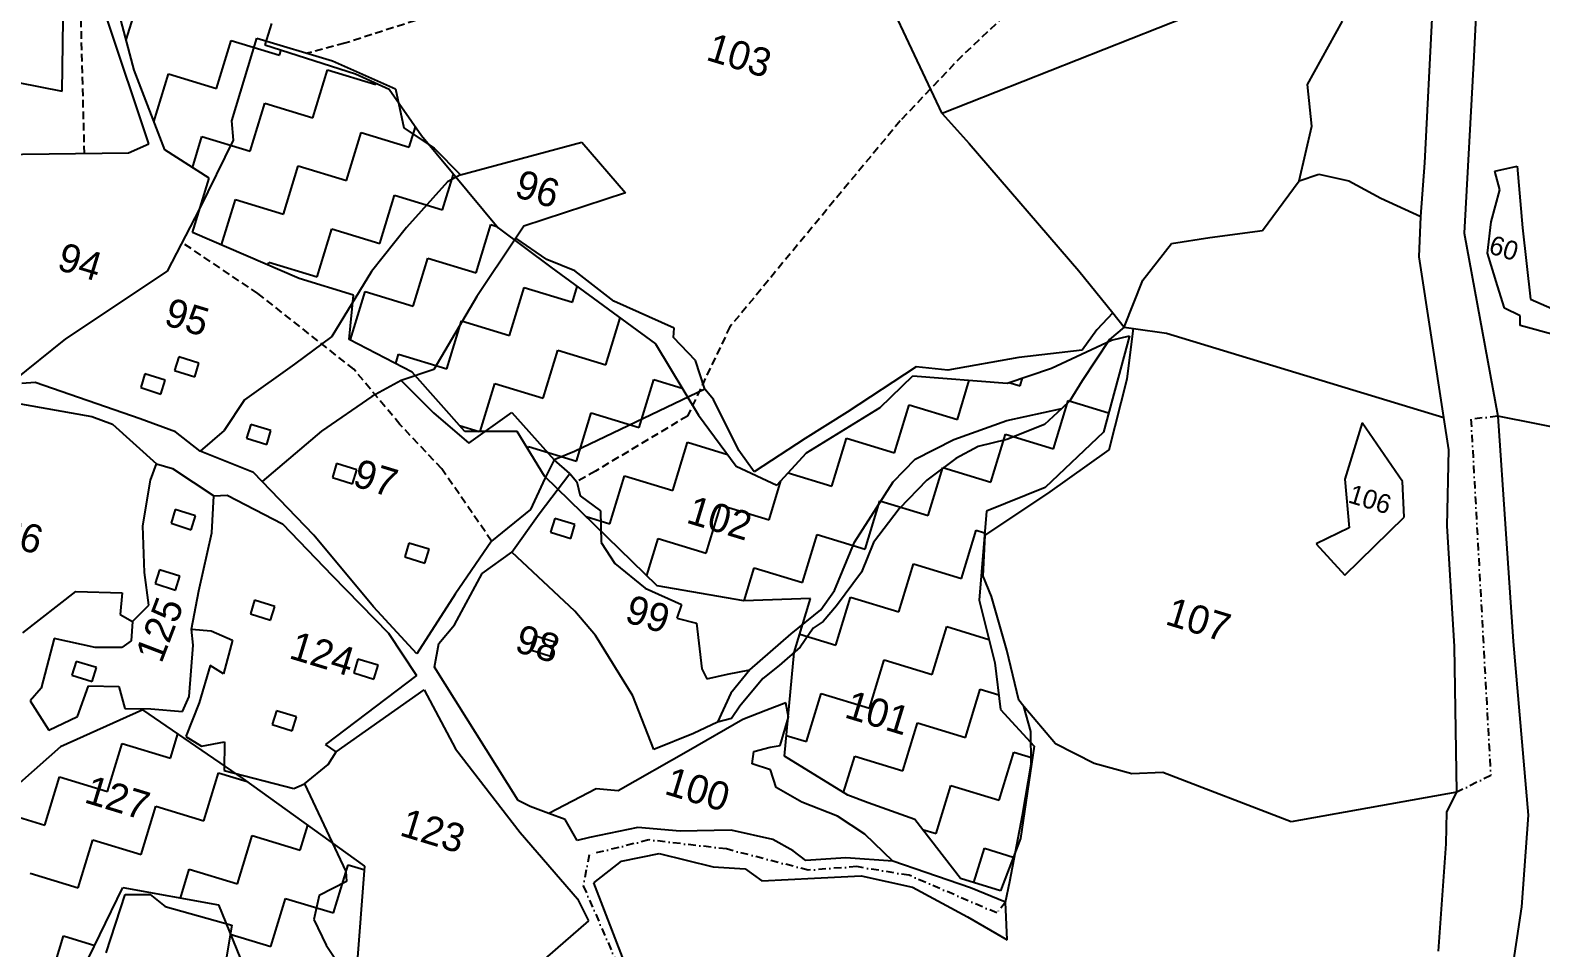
# Model space of a CAD drawing. Header units: feet. Extents: x 317639 to 322582, y 1862034 to 1866031.
# Drawn here: x 320139 to 321126, y 1862901 to 1863501 of the extents above; entities that cross this region are included whole.
import ezdxf

# ---------------------------------------------------------------- set-up
doc = ezdxf.new("R2010")
doc.units = ezdxf.units.FT
doc.header["$MEASUREMENT"] = 0
doc.linetypes.add('DASHDOT', pattern=[1, 0.5, -0.25, 0, -0.25])
doc.linetypes.add('DASHED', pattern=[0.75, 0.5, -0.25])
for name, color, linetype in [('LINE_FOOTPATH', 1, 'DASHED'), ('LINE_WATER', 4, 'Continuous'), ('OFF', 1, 'Continuous'), ('OTHERS', 1, 'Continuous'), ('POLY_HATCH', 12, 'Continuous'), ('POLY_PARCEL', 6, 'Continuous'), ('POLY_WATER', 4, 'Continuous'), ('TEXT_PARCEL', 7, 'Continuous'), ('V_BOUND_LINE', 7, 'Continuous'), ('V_BOUND_STREAM_LINE', 7, 'DASHDOT')]:
    doc.layers.add(name, color=color, linetype=linetype)
doc.styles.add('TEXT_MAP', font='', dxfattribs={"height": 1.8})
doc.styles.get('TEXT_MAP').set_extended_font_data('Kruti Dev 050')

msp = doc.modelspace()

# ---------------------------------------------------------------- linework, layer by layer
at = {"layer": 'LINE_FOOTPATH', "ltscale": 10}
for p, q in [((320889.78, 1863617.71), (320747.76, 1863483.97)), ((320440.7, 1863522.88), (320344.54, 1863492.05)), ((320174.64, 1863420.09), (320172.32, 1863509.59)), ((320344.54, 1863492.05), (320320.01, 1863485.5)), ((320747.76, 1863483.97), (320707.17, 1863441.32)), ((320707.17, 1863441.32), (320596.08, 1863306.96)), ((320287.88, 1863328.6), (320238.45, 1863361.92)), ((320350.58, 1863279.21), (320287.88, 1863328.6)), ((320596.08, 1863306.96), (320568.35, 1863248.64)), ((320380.58, 1863243.14), (320350.58, 1863279.21)), ((320568.35, 1863248.64), (320508.29, 1863212.71)), ((320407.93, 1863214.15), (320380.58, 1863243.14)), ((320440.48, 1863167), (320407.93, 1863214.15)), ((320508.29, 1863212.71), (320496.18, 1863205.76))]:
    msp.add_line(p, q, dxfattribs=at)
at = {"layer": 'LINE_WATER'}
for p, q in [((320973.11, 1863465.25), (320995.94, 1863506.56)), ((320975.92, 1863438.03), (320973.11, 1863465.25)), ((320967.79, 1863402.33), (320975.92, 1863438.03)), ((320967.79, 1863402.33), (320980.59, 1863406.49)), ((320980.59, 1863406.49), (321000.08, 1863402.29)), ((320943.86, 1863369.71), (320967.79, 1863402.33)), ((321000.08, 1863402.29), (321020.97, 1863390.88)), ((321020.97, 1863390.88), (321047.28, 1863378.93)), ((320884.48, 1863361.29), (320909.51, 1863365.34)), ((320909.51, 1863365.34), (320943.86, 1863369.71)), ((320865.65, 1863337.35), (320884.48, 1863361.29)), ((320853.54, 1863306.61), (320865.65, 1863337.35))]:
    msp.add_line(p, q, dxfattribs=at)
at = {"layer": 'OFF'}
msp.add_line((320777.17, 1862906.65), (320776, 1862931.28), dxfattribs=at)
at = {"layer": 'OTHERS'}
for p, q in [((320236.18, 1863287.26), (320233.45, 1863278.31)), ((320249.37, 1863283.24), (320236.18, 1863287.26)), ((320214.05, 1863276.13), (320211.33, 1863267.19)), ((320227.24, 1863272.11), (320214.05, 1863276.13)), ((320233.45, 1863278.31), (320246.59, 1863274.14)), ((320246.59, 1863274.14), (320249.37, 1863283.24)), ((320211.33, 1863267.19), (320224.47, 1863263.01)), ((320224.47, 1863263.01), (320227.24, 1863272.11)), ((320283.2, 1863243.15), (320280.48, 1863234.2)), ((320296.4, 1863239.13), (320283.2, 1863243.15)), ((320293.62, 1863230.03), (320296.4, 1863239.13)), ((320280.48, 1863234.2), (320293.62, 1863230.03)), ((320339.28, 1863217.55), (320336.56, 1863208.61)), ((320352.47, 1863213.53), (320339.28, 1863217.55)), ((320336.56, 1863208.61), (320349.7, 1863204.44)), ((320349.7, 1863204.44), (320352.47, 1863213.53)), ((320233.9, 1863187.55), (320231.18, 1863178.6)), ((320247.09, 1863183.53), (320233.9, 1863187.55)), ((320231.18, 1863178.6), (320244.32, 1863174.43)), ((320244.32, 1863174.43), (320247.09, 1863183.53)), ((320481.69, 1863181.82), (320478.97, 1863172.88)), ((320494.88, 1863177.8), (320481.69, 1863181.82)), ((320492.11, 1863168.7), (320494.88, 1863177.8)), ((320478.97, 1863172.88), (320492.11, 1863168.7)), ((320386.51, 1863165.73), (320383.79, 1863156.78)), ((320399.7, 1863161.71), (320386.51, 1863165.73)), ((320396.93, 1863152.61), (320399.7, 1863161.71)), ((320223.6, 1863148.14), (320220.88, 1863139.2)), ((320236.79, 1863144.12), (320223.6, 1863148.14)), ((320383.79, 1863156.78), (320396.93, 1863152.61)), ((320220.88, 1863139.2), (320234.02, 1863135.03)), ((320234.02, 1863135.03), (320236.79, 1863144.12)), ((320285.71, 1863128.37), (320282.98, 1863119.43)), ((320298.9, 1863124.35), (320285.71, 1863128.37)), ((320282.98, 1863119.43), (320296.13, 1863115.25)), ((320296.13, 1863115.25), (320298.9, 1863124.35)), ((320468.51, 1863105.01), (320465.78, 1863096.07)), ((320481.7, 1863100.99), (320468.51, 1863105.01)), ((320478.93, 1863091.89), (320481.7, 1863100.99)), ((320169.17, 1863088.38), (320166.45, 1863079.44)), ((320182.36, 1863084.36), (320169.17, 1863088.38)), ((320353.2, 1863089.94), (320350.48, 1863081)), ((320366.39, 1863085.92), (320353.2, 1863089.94)), ((320465.78, 1863096.07), (320478.93, 1863091.89)), ((320166.45, 1863079.44), (320179.59, 1863075.26)), ((320179.59, 1863075.26), (320182.36, 1863084.36)), ((320350.48, 1863081), (320363.62, 1863076.82)), ((320363.62, 1863076.82), (320366.39, 1863085.92)), ((320299.89, 1863056.21), (320297.17, 1863047.27)), ((320313.08, 1863052.19), (320299.89, 1863056.21)), ((320310.31, 1863043.09), (320313.08, 1863052.19)), ((320297.17, 1863047.27), (320310.31, 1863043.09))]:
    msp.add_line(p, q, dxfattribs=at)
at = {"layer": 'POLY_HATCH'}
for p, q in [((320207.16, 1863474.55), (320194.67, 1863521.48)), ((320296.64, 1863505.02), (320292.41, 1863491.15)), ((320292.41, 1863491.15), (320351.62, 1863472.02)), ((320227, 1863422.4), (320207.16, 1863474.55)), ((320351.62, 1863472.02), (320373.53, 1863462.1)), ((320373.53, 1863462.1), (320394.66, 1863431.84)), ((320394.66, 1863431.84), (320444.75, 1863371.46)), ((320255.98, 1863403.94), (320227, 1863422.4)), ((320245.2, 1863368.56), (320255.98, 1863403.94)), ((320314.9, 1863338.4), (320245.2, 1863368.56)), ((320444.75, 1863371.46), (320479.2, 1863345.79)), ((320479.2, 1863345.79), (320547.43, 1863295.77)), ((320350.32, 1863327.61), (320314.9, 1863338.4)), ((320347.48, 1863298.73), (320350.32, 1863327.61)), ((320388.58, 1863277.28), (320347.48, 1863298.73)), ((320547.43, 1863295.77), (320575.55, 1863249.29)), ((320805.99, 1863279.81), (320845.2, 1863298.19)), ((320856.93, 1863301.11), (320839.89, 1863238.07)), ((320845.2, 1863298.19), (320856.93, 1863301.11)), ((320422.93, 1863238.56), (320388.58, 1863277.28)), ((320777.05, 1863270.21), (320805.99, 1863279.81)), ((320694.16, 1863254.31), (320715.59, 1863274.86)), ((320715.59, 1863274.86), (320777.05, 1863270.21)), ((320575.55, 1863249.29), (320600.05, 1863215.84)), ((320646.07, 1863224.56), (320694.16, 1863254.31)), ((320457.17, 1863238.54), (320422.93, 1863238.56)), ((320475.05, 1863209.29), (320457.17, 1863238.54)), ((320839.89, 1863238.07), (320801.8, 1863202.02)), ((320626.61, 1863203.41), (320646.07, 1863224.56)), ((320548.55, 1863137.82), (320475.05, 1863209.29)), ((320600.05, 1863215.84), (320626.61, 1863203.41)), ((320801.8, 1863202.02), (320763.51, 1863186.61)), ((320763.51, 1863186.61), (320758.8, 1863128.48)), ((320605.11, 1863128.02), (320548.55, 1863137.82)), ((320648.76, 1863129.6), (320605.11, 1863128.02)), ((320637.98, 1863094.21), (320648.76, 1863129.6)), ((320758.8, 1863128.48), (320769.07, 1863087.45)), ((320631.62, 1863026.63), (320637.98, 1863094.21)), ((320769.07, 1863087.45), (320772.82, 1863057.06)), ((320212.77, 1863056.86), (320158.95, 1863032.65)), ((320278.37, 1863011.74), (320212.77, 1863056.86)), ((320772.82, 1863057.06), (320794.77, 1863033.05)), ((320158.95, 1863032.65), (320108.6, 1862988.06)), ((320794.77, 1863033.05), (320785.71, 1862972.77)), ((320673.15, 1863001.01), (320631.62, 1863026.63)), ((320357.75, 1862954.68), (320278.37, 1863011.74)), ((320686.37, 1862996.11), (320673.15, 1863001.01)), ((320716.77, 1862985.12), (320686.37, 1862996.11)), ((320746.59, 1862946.64), (320716.77, 1862985.12)), ((320785.71, 1862972.77), (320772.73, 1862938.67)), ((320352.52, 1862886.67), (320357.75, 1862954.68)), ((320153, 1862844.7), (320199.66, 1862940.69)), ((320199.66, 1862940.69), (320262.03, 1862929.42)), ((320772.73, 1862938.67), (320746.59, 1862946.64)), ((320262.03, 1862929.42), (320276.42, 1862894.1))]:
    msp.add_line(p, q, dxfattribs=at)
at = {"layer": 'POLY_HATCH', "linetype": 'Continuous'}
for p, q in [((320201.91, 1863494.27), (320207.65, 1863513.09)), ((320260.92, 1863462.52), (320270.5, 1863493.94)), ((320270.5, 1863493.94), (320301.92, 1863484.37)), ((320301.92, 1863484.37), (320302.95, 1863487.74)), ((320323.77, 1863443.37), (320333.35, 1863474.79)), ((320333.35, 1863474.79), (320364.77, 1863465.22)), ((320219.98, 1863440.86), (320229.5, 1863472.09)), ((320229.5, 1863472.09), (320260.92, 1863462.52)), ((320364.77, 1863465.22), (320365, 1863465.97)), ((320282.77, 1863421.52), (320292.35, 1863452.94)), ((320292.35, 1863452.94), (320323.77, 1863443.37)), ((320345.62, 1863402.37), (320355.2, 1863433.79)), ((320355.2, 1863433.79), (320386.62, 1863424.22)), ((320386.62, 1863424.22), (320390.68, 1863437.54)), ((320245.17, 1863410.82), (320251.35, 1863431.09)), ((320251.35, 1863431.09), (320282.77, 1863421.52)), ((320304.62, 1863380.52), (320314.2, 1863411.94)), ((320314.2, 1863411.94), (320345.62, 1863402.37)), ((320408.47, 1863383.22), (320415.6, 1863406.6)), ((320264.14, 1863360.36), (320273.2, 1863390.09)), ((320273.2, 1863390.09), (320304.62, 1863380.52)), ((320367.47, 1863361.37), (320377.05, 1863392.79)), ((320377.05, 1863392.79), (320408.47, 1863383.22)), ((320326.47, 1863339.52), (320336.05, 1863370.94)), ((320336.05, 1863370.94), (320367.47, 1863361.37)), ((320430.32, 1863342.22), (320439.9, 1863373.65)), ((320439.9, 1863373.65), (320443.95, 1863372.41)), ((320294.48, 1863347.23), (320295.05, 1863349.09)), ((320295.05, 1863349.09), (320326.47, 1863339.52)), ((320389.32, 1863320.37), (320398.9, 1863351.79)), ((320398.9, 1863351.79), (320430.32, 1863342.22)), ((320348.33, 1863298.52), (320357.9, 1863329.94)), ((320357.9, 1863329.94), (320389.32, 1863320.37)), ((320452.18, 1863301.22), (320461.75, 1863332.65)), ((320461.75, 1863332.65), (320493.17, 1863323.07)), ((320493.17, 1863323.07), (320496.28, 1863333.27)), ((320411.18, 1863279.37), (320420.75, 1863310.8)), ((320420.75, 1863310.8), (320452.18, 1863301.22)), ((320515.03, 1863282.07), (320524.35, 1863312.69)), ((320347.48, 1863298.78), (320348.33, 1863298.52)), ((320377.9, 1863282.86), (320379.75, 1863288.94)), ((320379.75, 1863288.94), (320411.18, 1863279.37)), ((320474.03, 1863260.22), (320483.6, 1863291.65)), ((320483.6, 1863291.65), (320515.03, 1863282.07)), ((320433.08, 1863238.55), (320442.6, 1863269.8)), ((320442.6, 1863269.8), (320474.03, 1863260.22)), ((320536.88, 1863241.07), (320546.45, 1863272.5)), ((320546.45, 1863272.5), (320564.92, 1863266.87)), ((320744.58, 1863246.48), (320752.37, 1863272.08)), ((320778.17, 1863270.58), (320785.57, 1863268.33)), ((320785.57, 1863268.33), (320787.17, 1863273.57)), ((320703.58, 1863224.63), (320713.15, 1863256.05)), ((320713.15, 1863256.05), (320744.58, 1863246.48)), ((320807.43, 1863227.33), (320817, 1863258.75)), ((320817, 1863258.75), (320843.31, 1863250.74)), ((320495.88, 1863219.22), (320505.45, 1863250.65)), ((320505.45, 1863250.65), (320536.88, 1863241.07)), ((320419.42, 1863242.52), (320432.43, 1863238.55)), ((320766.43, 1863205.48), (320776, 1863236.9)), ((320776, 1863236.9), (320807.43, 1863227.33)), ((320464.01, 1863227.35), (320464.45, 1863228.8)), ((320464.45, 1863228.8), (320495.88, 1863219.22)), ((320558.73, 1863200.07), (320568.3, 1863231.5)), ((320568.3, 1863231.5), (320594.4, 1863223.55)), ((320662.58, 1863202.78), (320672.15, 1863234.2)), ((320672.15, 1863234.2), (320703.58, 1863224.63)), ((320517.73, 1863178.22), (320527.3, 1863209.65)), ((320527.3, 1863209.65), (320558.73, 1863200.07)), ((320634.03, 1863211.47), (320662.58, 1863202.78)), ((320725.43, 1863183.63), (320735, 1863215.05)), ((320735, 1863215.05), (320766.43, 1863205.48)), ((320621.58, 1863180.92), (320629.33, 1863206.36)), ((320580.58, 1863159.07), (320590.15, 1863190.5)), ((320590.15, 1863190.5), (320621.58, 1863180.92)), ((320684.43, 1863161.78), (320694, 1863193.2)), ((320694, 1863193.2), (320725.43, 1863183.63)), ((320502.11, 1863182.98), (320517.73, 1863178.22)), ((320541.77, 1863144.41), (320549.15, 1863168.65)), ((320549.15, 1863168.65), (320580.58, 1863159.07)), ((320643.43, 1863139.93), (320653, 1863171.35)), ((320653, 1863171.35), (320684.43, 1863161.78)), ((320747.28, 1863142.63), (320756.85, 1863174.05)), ((320756.85, 1863174.05), (320762.35, 1863172.38)), ((320605.46, 1863128.04), (320612, 1863149.5)), ((320612, 1863149.5), (320643.43, 1863139.93)), ((320706.28, 1863120.78), (320715.85, 1863152.2)), ((320715.85, 1863152.2), (320747.28, 1863142.63)), ((320665.28, 1863098.93), (320674.85, 1863130.35)), ((320674.85, 1863130.35), (320706.28, 1863120.78)), ((320728.13, 1863079.78), (320737.7, 1863111.2)), ((320737.7, 1863111.2), (320765.22, 1863102.82)), ((320641.61, 1863106.14), (320665.28, 1863098.93)), ((320687.13, 1863057.93), (320696.7, 1863089.35)), ((320696.7, 1863089.35), (320728.13, 1863079.78)), ((320749.98, 1863038.78), (320759.55, 1863070.2)), ((320759.55, 1863070.2), (320771.65, 1863066.52)), ((320646.13, 1863036.08), (320655.7, 1863067.5)), ((320655.7, 1863067.5), (320687.13, 1863057.93)), ((320230.73, 1863025.27), (320235.58, 1863041.17)), ((320632.89, 1863040.11), (320646.13, 1863036.08)), ((320708.98, 1863016.93), (320718.55, 1863048.35)), ((320718.55, 1863048.35), (320749.98, 1863038.78)), ((320189.73, 1863003.42), (320199.31, 1863034.84)), ((320199.31, 1863034.84), (320230.73, 1863025.27)), ((320771.83, 1862997.78), (320781.4, 1863029.2)), ((320781.4, 1863029.2), (320793.63, 1863025.48)), ((320670.32, 1863002.75), (320677.55, 1863026.5)), ((320677.55, 1863026.5), (320708.98, 1863016.93)), ((320148.73, 1862981.57), (320158.31, 1863012.99)), ((320158.31, 1863012.99), (320189.73, 1863003.42)), ((320252.58, 1862984.27), (320262.16, 1863015.69)), ((320262.16, 1863015.69), (320280.75, 1863010.03)), ((320730.83, 1862975.93), (320740.41, 1863007.35)), ((320740.41, 1863007.35), (320771.83, 1862997.78)), ((320117.31, 1862991.14), (320148.73, 1862981.57)), ((320211.58, 1862962.42), (320221.16, 1862993.84)), ((320221.16, 1862993.84), (320252.58, 1862984.27)), ((320315.43, 1862965.12), (320320.43, 1862981.51)), ((320170.58, 1862940.57), (320180.16, 1862971.99)), ((320180.16, 1862971.99), (320211.58, 1862962.42)), ((320274.43, 1862943.27), (320284.01, 1862974.69)), ((320284.01, 1862974.69), (320315.43, 1862965.12)), ((320721.76, 1862978.69), (320730.83, 1862975.93)), ((320755.43, 1862943.95), (320762.26, 1862966.35)), ((320762.26, 1862966.35), (320781.09, 1862960.62)), ((320139.16, 1862950.14), (320170.58, 1862940.57)), ((320237.24, 1862933.9), (320243.01, 1862952.84)), ((320243.01, 1862952.84), (320274.43, 1862943.27)), ((320337.28, 1862924.12), (320346.86, 1862955.54)), ((320346.86, 1862955.54), (320357.57, 1862952.28)), ((320296.28, 1862902.27), (320305.86, 1862933.69)), ((320305.86, 1862933.69), (320337.28, 1862924.12)), ((320151.43, 1862877.72), (320161.01, 1862909.14)), ((320161.01, 1862909.14), (320181.32, 1862902.95)), ((320269.81, 1862910.34), (320296.28, 1862902.27))]:
    msp.add_line(p, q, dxfattribs=at)
at = {"layer": 'POLY_PARCEL'}
for p, q in [((320734.59, 1863446.29), (320672.35, 1863578.83)), ((320160.14, 1863460.7), (320161.42, 1863560.24)), ((320941.96, 1863528.19), (320734.59, 1863446.29)), ((320216.62, 1863426.34), (320189.14, 1863508.44)), ((320270.87, 1863441.34), (320287.09, 1863495.37)), ((320287.09, 1863495.37), (320336.65, 1863480.52)), ((320078.83, 1863476.85), (320160.14, 1863460.7)), ((320336.65, 1863480.52), (320377.78, 1863462.31)), ((320377.78, 1863462.31), (320383.09, 1863436.76)), ((320734.59, 1863446.29), (320752.33, 1863426.69)), ((320272.02, 1863428.88), (320270.87, 1863441.34)), ((320383.09, 1863436.76), (320403.01, 1863423.53)), ((320203.45, 1863420.46), (320216.62, 1863426.34)), ((320249.83, 1863384.05), (320272.02, 1863428.88)), ((320420.21, 1863406.2), (320499.31, 1863427.5)), ((320499.31, 1863427.5), (320527.98, 1863394.34)), ((320752.33, 1863426.69), (320823.95, 1863343.43)), ((320097.68, 1863419.12), (320203.45, 1863420.46)), ((320403.01, 1863423.53), (320420.21, 1863406.2)), ((320420.21, 1863406.2), (320411.66, 1863401.65)), ((321095.47, 1863408.63), (321110.11, 1863411.73)), ((321098.88, 1863396.36), (321095.47, 1863408.63)), ((321110.11, 1863411.73), (321113.64, 1863371.64)), ((320411.66, 1863401.65), (320384.79, 1863371.84)), ((320527.98, 1863394.34), (320461.59, 1863372.62)), ((321093.12, 1863375.44), (321098.88, 1863396.36)), ((320228.89, 1863343.32), (320249.83, 1863384.05)), ((321090.81, 1863355.11), (321093.12, 1863375.44)), ((320384.79, 1863371.84), (320361.94, 1863343.03)), ((320456.2, 1863364.87), (320430.84, 1863326.66)), ((320461.59, 1863372.62), (320456.2, 1863364.87)), ((320476.41, 1863350.92), (320456.2, 1863364.87)), ((321113.64, 1863371.64), (321118.82, 1863324.92)), ((321097.19, 1863333.76), (321090.81, 1863355.11)), ((320494.83, 1863343.43), (320476.41, 1863350.92)), ((320162.39, 1863298.98), (320228.89, 1863343.32)), ((320361.94, 1863343.03), (320336.15, 1863300.55)), ((320520.25, 1863323.6), (320494.83, 1863343.43)), ((320823.95, 1863343.43), (320846.01, 1863315.98)), ((320430.84, 1863326.66), (320402.65, 1863279.11)), ((321101.91, 1863319.05), (321097.19, 1863333.76)), ((321118.82, 1863324.92), (321132.72, 1863318.85)), ((320559.76, 1863305.92), (320520.25, 1863323.6)), ((320846.01, 1863315.98), (320835.58, 1863304.88)), ((320846.01, 1863315.98), (320853.54, 1863306.61)), ((321112.06, 1863314.11), (321101.91, 1863319.05)), ((320559.27, 1863299.89), (320559.76, 1863305.92)), ((320853.54, 1863306.61), (320843.86, 1863298.72)), ((320853.54, 1863306.61), (320859.48, 1863305.77)), ((320855.47, 1863273.03), (320859.48, 1863305.77)), ((320859.48, 1863305.77), (320881.05, 1863302.7)), ((321111.97, 1863307.81), (321112.06, 1863314.11)), ((321135.16, 1863301.36), (321111.97, 1863307.81)), ((320127.88, 1863271.25), (320162.39, 1863298.98)), ((320336.15, 1863300.55), (320311.67, 1863282.59)), ((320573.5, 1863284.81), (320559.27, 1863299.89)), ((320843.86, 1863298.72), (320826.03, 1863271.61)), ((320835.58, 1863304.88), (320826.16, 1863291.64)), ((320881.05, 1863302.7), (321062.13, 1863247.79)), ((320784.64, 1863286.83), (320738.32, 1863278.65)), ((320826.16, 1863291.64), (320784.64, 1863286.83)), ((320311.67, 1863282.59), (320279.1, 1863259.2)), ((320402.65, 1863279.11), (320381.36, 1863271.9)), ((320579.68, 1863266.27), (320573.5, 1863284.81)), ((320717.76, 1863280.88), (320672.66, 1863251.1)), ((320738.32, 1863278.65), (320717.76, 1863280.88)), ((320381.36, 1863271.9), (320362.27, 1863261.33)), ((320381.36, 1863271.9), (320402.58, 1863250.66)), ((320579.68, 1863266.27), (320494.68, 1863225.55)), ((320585.39, 1863259.43), (320579.68, 1863266.27)), ((320826.03, 1863271.61), (320817.92, 1863258.49)), ((320843.77, 1863226.56), (320855.47, 1863273.03)), ((320279.1, 1863259.2), (320265.87, 1863239.3)), ((320362.27, 1863261.33), (320329.35, 1863238.86)), ((320601.89, 1863226.2), (320585.39, 1863259.43)), ((320817.92, 1863258.49), (320812.75, 1863253.64)), ((320402.58, 1863250.66), (320425.68, 1863230.98)), ((320425.68, 1863230.98), (320453.71, 1863250.9)), ((320453.71, 1863250.9), (320481.26, 1863219.99)), ((320672.66, 1863251.1), (320645.12, 1863233.98)), ((320265.87, 1863239.3), (320250.18, 1863225.71)), ((320329.35, 1863238.86), (320290.57, 1863205.96)), ((321008.89, 1863244.18), (320997.67, 1863207.35)), ((321035.17, 1863205.99), (321008.89, 1863244.18)), ((320645.12, 1863233.98), (320611.86, 1863212.15)), ((320803.61, 1863198.05), (320843.77, 1863226.56)), ((320217.77, 1863206.81), (320221.67, 1863217.36)), ((320494.68, 1863225.55), (320481.26, 1863219.99)), ((320611.86, 1863212.15), (320601.89, 1863226.2)), ((320212.76, 1863177.03), (320217.77, 1863206.81)), ((320491.46, 1863211.2), (320496.18, 1863205.76)), ((320997.67, 1863207.35), (321000.47, 1863175.72)), ((320496.18, 1863205.76), (320498.21, 1863196.54)), ((320762.75, 1863170.85), (320803.61, 1863198.05)), ((321036.33, 1863182.55), (321035.17, 1863205.99)), ((320257.75, 1863172.41), (320259.18, 1863196.51)), ((320498.21, 1863196.54), (320511.65, 1863186.81)), ((320213.71, 1863146.4), (320212.76, 1863177.03)), ((320511.65, 1863186.81), (320512.03, 1863166.01)), ((320997.53, 1863144.65), (321036.33, 1863182.55)), ((320249.34, 1863134.59), (320257.75, 1863172.41)), ((320761.47, 1863144.17), (320762.75, 1863170.85)), ((321000.47, 1863175.72), (320978.88, 1863165.13)), ((320494.73, 1863121.25), (320453.64, 1863159.74)), ((320512.03, 1863166.01), (320521.01, 1863152.26)), ((320978.88, 1863165.13), (320997.53, 1863144.65)), ((320521.01, 1863152.26), (320540.63, 1863136.34)), ((320216.59, 1863125.21), (320213.71, 1863146.4)), ((320766.96, 1863130.73), (320761.47, 1863144.17)), ((320134.28, 1863107.04), (320169.03, 1863133.97)), ((320169.03, 1863133.97), (320199.16, 1863133.15)), ((320199.16, 1863133.15), (320197.94, 1863118.95)), ((320244.47, 1863109.56), (320249.34, 1863134.59)), ((320540.63, 1863136.34), (320564.51, 1863125.57)), ((320776.82, 1863095.74), (320766.96, 1863130.73)), ((320197.94, 1863118.95), (320205.87, 1863114.38)), ((320205.87, 1863114.38), (320216.59, 1863125.21)), ((320508.24, 1863105.37), (320494.73, 1863121.25)), ((320564.51, 1863125.57), (320561.49, 1863116.55)), ((320205.87, 1863114.38), (320205.19, 1863101.93)), ((320244.47, 1863109.56), (320257.41, 1863108.37)), ((320245.64, 1863098.92), (320244.47, 1863109.56)), ((320257.41, 1863108.37), (320271.32, 1863102.22)), ((320561.49, 1863116.55), (320574.26, 1863113.47)), ((320574.26, 1863113.47), (320577.81, 1863083.64)), ((320154.93, 1863103.38), (320146.23, 1863070.91)), ((320181.57, 1863097.42), (320154.93, 1863103.38)), ((320205.19, 1863101.93), (320199.08, 1863097.58)), ((320242.9, 1863065.59), (320245.64, 1863098.92)), ((320271.32, 1863102.22), (320265.38, 1863080.38)), ((320532.63, 1863065.95), (320508.24, 1863105.37)), ((320199.08, 1863097.58), (320181.57, 1863097.42)), ((320784.64, 1863063), (320776.82, 1863095.74)), ((320256.71, 1863085.65), (320249.53, 1863061.32)), ((320265.38, 1863080.38), (320256.71, 1863085.65)), ((320577.81, 1863083.64), (320580.92, 1863077.06)), ((320580.92, 1863077.06), (320594.5, 1863080.17)), ((320594.5, 1863080.17), (320609.07, 1863082.99)), ((320146.23, 1863070.91), (320139.21, 1863062.77)), ((320170.02, 1863052.43), (320177.31, 1863072.43)), ((320177.31, 1863072.43), (320197, 1863071.93)), ((320197, 1863071.93), (320201, 1863057.57)), ((320139.21, 1863062.77), (320151.29, 1863043.56)), ((320238.68, 1863055.65), (320242.9, 1863065.59)), ((320249.53, 1863061.32), (320240.7, 1863039.4)), ((320546.3, 1863030.88), (320532.63, 1863065.95)), ((320632.58, 1863061.32), (320619.53, 1863056.43)), ((320634.29, 1863051.93), (320632.58, 1863061.32)), ((320788.01, 1863059), (320784.64, 1863063)), ((320151.29, 1863043.56), (320170.02, 1863052.43)), ((320201, 1863057.57), (320217.94, 1863057.43)), ((320217.94, 1863057.43), (320238.68, 1863055.65)), ((320604.56, 1863050.52), (320568.98, 1863029.93)), ((320587.9, 1863048.83), (320572.2, 1863041.31)), ((320619.53, 1863056.43), (320604.56, 1863050.52)), ((320628.92, 1863033.42), (320634.29, 1863051.93)), ((320240.7, 1863039.4), (320251, 1863033.15)), ((320572.2, 1863041.31), (320546.3, 1863030.88)), ((320251, 1863033.15), (320265.97, 1863036)), ((320265.97, 1863036), (320265.74, 1863017.19)), ((320333.66, 1863021.11), (320338.94, 1863029.33)), ((320568.98, 1863029.93), (320523.13, 1863003.87)), ((320610.52, 1863021.57), (320611.61, 1863029.56)), ((320611.61, 1863029.56), (320622.44, 1863032.44)), ((320622.44, 1863032.44), (320628.92, 1863033.42)), ((320318.22, 1863008.54), (320333.66, 1863021.11)), ((320622.5, 1863017.65), (320610.52, 1863021.57)), ((320265.74, 1863017.19), (320311.21, 1863005.49)), ((320626.23, 1863006.04), (320622.5, 1863017.65)), ((320311.21, 1863005.49), (320318.22, 1863008.54)), ((320318.22, 1863008.54), (320345.34, 1862951.13)), ((320508.77, 1863005.29), (320477.77, 1862989.16)), ((320523.13, 1863003.87), (320508.77, 1863005.29)), ((320642.91, 1862996.39), (320626.23, 1863006.04)), ((320666.25, 1862987.4), (320642.91, 1862996.39)), ((320684.14, 1862975.5), (320666.25, 1862987.4)), ((320702.47, 1862957.96), (320684.14, 1862975.5)), ((320345.34, 1862951.13), (320345.8, 1862944.78)), ((320345.8, 1862944.78), (320327.95, 1862935.64)), ((320327.95, 1862935.64), (320324.31, 1862919.78)), ((320324.31, 1862919.78), (320332.42, 1862903.22)), ((320332.42, 1862903.22), (320339.5, 1862892.7))]:
    msp.add_line(p, q, dxfattribs=at)
at = {"layer": 'POLY_WATER'}
for p, q in [((321089.24, 1863640.17), (321081.77, 1863483.46)), ((321049.76, 1863414), (321054.74, 1863512.43)), ((321081.77, 1863483.46), (321075.41, 1863368.04)), ((321047.28, 1863378.93), (321049.76, 1863414)), ((321046.02, 1863352.68), (321047.28, 1863378.93)), ((321075.41, 1863368.04), (321097.38, 1863248.5)), ((321062.13, 1863247.79), (321046.02, 1863352.68)), ((320142.32, 1863270.44), (320133.64, 1863269.86)), ((320211.04, 1863246.86), (320142.32, 1863270.44)), ((320081.26, 1863265.64), (320179.43, 1863248.32)), ((320179.43, 1863248.32), (320192.86, 1863243.35)), ((320233.96, 1863238.42), (320211.04, 1863246.86)), ((320776.93, 1863245.66), (320812.75, 1863253.64)), ((320812.75, 1863253.64), (320801.44, 1863243.01)), ((321065.41, 1863226.53), (321062.13, 1863247.79)), ((321097.38, 1863248.5), (321107.47, 1863101.49)), ((320192.86, 1863243.35), (320221.67, 1863217.36)), ((320250.18, 1863225.71), (320233.96, 1863238.42)), ((320742.28, 1863233.39), (320776.93, 1863245.66)), ((320801.44, 1863243.01), (320776.85, 1863233.27)), ((320717.07, 1863220.38), (320742.28, 1863233.39)), ((320758.25, 1863228.82), (320743.55, 1863221)), ((320776.85, 1863233.27), (320758.25, 1863228.82)), ((321064.4, 1863177.04), (321065.41, 1863226.53)), ((320221.67, 1863217.36), (320232.1, 1863214.42)), ((320285.02, 1863211.73), (320250.18, 1863225.71)), ((320481.26, 1863219.99), (320475.23, 1863207.95)), ((320491.46, 1863211.2), (320481.26, 1863219.99)), ((320702.65, 1863205.7), (320717.07, 1863220.38)), ((320743.55, 1863221), (320724.71, 1863206.77)), ((320232.1, 1863214.42), (320259.18, 1863196.51)), ((320290.57, 1863205.96), (320285.02, 1863211.73)), ((320475.23, 1863207.95), (320465.83, 1863187.68)), ((320471.4, 1863184.81), (320491.46, 1863211.2)), ((320724.71, 1863206.77), (320706.65, 1863187.94)), ((320259.18, 1863196.51), (320267.85, 1863197.08)), ((320267.85, 1863197.08), (320303.99, 1863178.17)), ((320324.4, 1863170.75), (320290.57, 1863205.96)), ((320677.49, 1863166.36), (320702.65, 1863205.7)), ((320465.83, 1863187.68), (320440.48, 1863167)), ((320706.65, 1863187.94), (320689.84, 1863165.99)), ((320303.99, 1863178.17), (320336.26, 1863144.62)), ((320453.64, 1863159.74), (320471.4, 1863184.81)), ((321069.21, 1863098.19), (321064.4, 1863177.04)), ((320363.23, 1863124.08), (320324.4, 1863170.75)), ((320440.48, 1863167), (320416.74, 1863132.37)), ((320434.3, 1863145.76), (320453.64, 1863159.74)), ((320664.33, 1863134.65), (320677.49, 1863166.36)), ((320689.84, 1863165.99), (320682.06, 1863146.76)), ((320336.26, 1863144.62), (320373.08, 1863106.76)), ((320416.21, 1863112.33), (320434.3, 1863145.76)), ((320682.06, 1863146.76), (320665.75, 1863124.65)), ((320416.74, 1863132.37), (320391.7, 1863093.45)), ((320655.39, 1863122.06), (320664.33, 1863134.65)), ((320391.7, 1863093.45), (320363.23, 1863124.08)), ((320636.11, 1863106.44), (320655.39, 1863122.06)), ((320665.75, 1863124.65), (320656.9, 1863114.5)), ((320406.06, 1863100.2), (320416.21, 1863112.33)), ((320650.39, 1863110.19), (320641.94, 1863097.73)), ((320656.9, 1863114.5), (320650.39, 1863110.19)), ((320373.08, 1863106.76), (320391.36, 1863079.24)), ((320403.1, 1863084.71), (320406.06, 1863100.2)), ((320609.07, 1863082.99), (320636.11, 1863106.44)), ((321070.72, 1863002.99), (321069.21, 1863098.19)), ((321107.47, 1863101.49), (321117.23, 1862988.01)), ((320641.94, 1863097.73), (320628.18, 1863085.79)), ((320391.36, 1863079.24), (320331.9, 1863034.11)), ((320457.71, 1862997.51), (320403.1, 1863084.71)), ((320609.07, 1863082.99), (320596.62, 1863067.71)), ((320628.18, 1863085.79), (320617.63, 1863077.24)), ((320338.94, 1863029.33), (320396.4, 1863069.8)), ((320396.4, 1863069.8), (320416.92, 1863031.34)), ((320617.63, 1863077.24), (320602.54, 1863059.14)), ((320596.62, 1863067.71), (320587.9, 1863048.83)), ((320602.54, 1863059.14), (320597.12, 1863051.22)), ((320597.12, 1863051.22), (320587.9, 1863048.83)), ((320338.94, 1863029.33), (320331.9, 1863034.11)), ((320416.92, 1863031.34), (320459.14, 1862976.61)), ((321064.07, 1862990.1), (321070.72, 1863002.99)), ((320465.61, 1862993.64), (320457.71, 1862997.51)), ((320477.77, 1862989.16), (320465.61, 1862993.64)), ((321063.77, 1862969.2), (321064.07, 1862990.1)), ((320488.53, 1862985.19), (320477.77, 1862989.16)), ((320496.34, 1862971.4), (320488.53, 1862985.19)), ((320535.85, 1862979.85), (320504.27, 1862973.37)), ((320563.57, 1862977.56), (320535.85, 1862979.85)), ((321117.23, 1862988.01), (321112.96, 1862928.11)), ((320459.14, 1862976.61), (320496.64, 1862933.27)), ((320504.27, 1862973.37), (320496.34, 1862971.4)), ((320596.89, 1862978.24), (320563.57, 1862977.56)), ((320624.01, 1862972.02), (320596.89, 1862978.24)), ((320637.32, 1862964.75), (320624.01, 1862972.02)), ((320525.25, 1862957.93), (320549.94, 1862963)), ((320549.94, 1862963), (320585.11, 1862954.33)), ((320645.65, 1862958.4), (320637.32, 1862964.75)), ((320671.67, 1862960.14), (320645.65, 1862958.4)), ((320702.47, 1862957.96), (320671.67, 1862960.14)), ((321058.73, 1862899.29), (321063.77, 1862969.2)), ((320507.18, 1862943.82), (320525.25, 1862957.93)), ((320585.11, 1862954.33), (320606.07, 1862952.92)), ((320606.07, 1862952.92), (320616.91, 1862945.23)), ((320723.88, 1862950.67), (320702.47, 1862957.96)), ((320753.05, 1862940.61), (320723.88, 1862950.67)), ((320526.97, 1862892.41), (320507.18, 1862943.82)), ((320616.91, 1862945.23), (320651.35, 1862946.76)), ((320651.35, 1862946.76), (320681.73, 1862948.32)), ((320681.73, 1862948.32), (320715.27, 1862941.04)), ((320715.27, 1862941.04), (320751.24, 1862921.57)), ((320776, 1862931.28), (320753.05, 1862940.61)), ((320496.64, 1862933.27), (320503.75, 1862919.1)), ((320751.24, 1862921.57), (320777.17, 1862906.65)), ((321112.96, 1862928.11), (321104.82, 1862874.29)), ((320503.75, 1862919.1), (320460.24, 1862881.13))]:
    msp.add_line(p, q, dxfattribs=at)
at = {"layer": 'V_BOUND_LINE'}
for p, q in [((321324.21, 1863204.13), (321097.38, 1863248.5)), ((320792.52, 1863042.67), (320788.01, 1863059)), ((320808.57, 1863034.65), (320788.01, 1863059)), ((320792.76, 1863021.38), (320792.52, 1863042.67)), ((320833.92, 1863021.73), (320808.57, 1863034.65)), ((320787.13, 1862987.91), (320792.76, 1863021.38)), ((320858.45, 1863015.08), (320833.92, 1863021.73)), ((320878.64, 1863015.77), (320858.45, 1863015.08)), ((320962.46, 1862983.66), (320878.64, 1863015.77)), ((321070.72, 1863002.99), (320962.46, 1862983.66)), ((320778.83, 1862944.77), (320787.13, 1862987.91)), ((320776, 1862931.28), (320778.83, 1862944.77)), ((320188.79, 1862898.07), (320201.26, 1862936.21)), ((320201.26, 1862936.21), (320217.56, 1862936.12)), ((320217.56, 1862936.12), (320227.26, 1862928.29)), ((320227.26, 1862928.29), (320270.82, 1862916.08)), ((320270.82, 1862916.08), (320265.82, 1862886.46))]:
    msp.add_line(p, q, dxfattribs=at)
at = {"layer": 'V_BOUND_STREAM_LINE', "ltscale": 10}
for p, q in [((321097.38, 1863248.5), (321079.95, 1863246.55)), ((321079.95, 1863246.55), (321092.81, 1863013.97)), ((321092.81, 1863013.97), (321070.72, 1863002.99)), ((320543.02, 1862971.86), (320504.15, 1862962.17)), ((320593.88, 1862965.93), (320543.02, 1862971.86)), ((320504.15, 1862962.17), (320500.34, 1862941.79)), ((320647.12, 1862952.11), (320593.88, 1862965.93)), ((320678.94, 1862954.38), (320647.12, 1862952.11)), ((320713.13, 1862948.74), (320678.94, 1862954.38)), ((320500.34, 1862941.79), (320541.19, 1862847.99)), ((320770.28, 1862924.15), (320713.13, 1862948.74)), ((320776, 1862931.28), (320770.28, 1862924.15))]:
    msp.add_line(p, q, dxfattribs=at)

# ---------------------------------------------------------------- texts
at = {"layer": 'TEXT_PARCEL', "style": 'TEXT_MAP'}
for s, height, rotation, p in [('103', 18.624, 343.0555, (320579.72, 1863481.39)), ('96', 18.624, 343.0555, (320454.58, 1863392.14)), ('94', 18.624, 343.0555, (320155.81, 1863344.56)), ('95', 18.624, 343.0555, (320225.71, 1863308.41)), ('97', 18.624, 343.0555, (320348.88, 1863203.25)), ('106', 12.416, 343.0555, (320998.99, 1863192.41)), ('102', 18.624, 343.0555, (320566.82, 1863179.2)), ('126', 18.624, 343.0555, (320104.1, 1863170.11)), ('125', 18.624, 69.07867, (320224.86, 1863086.55)), ('99', 18.624, 343.0555, (320526.58, 1863114.47)), ('107', 18.624, 343.0555, (320879.51, 1863112.87)), ('98', 18.624, 343.0555, (320454.65, 1863095.14)), ('124', 18.624, 343.0555, (320307.41, 1863090.69)), ('101', 18.624, 343.0555, (320670.09, 1863052.05)), ('127', 18.624, 343.0555, (320173.72, 1862996.54)), ('100', 18.624, 343.0555, (320552.5, 1863002.1)), ('123', 18.624, 343.0555, (320379.66, 1862975.01))]:
    msp.add_text(s, height=height, rotation=rotation, dxfattribs=at).set_placement(p)
at = {"layer": 'TEXT_PARCEL', "ltscale": 10, "style": 'TEXT_MAP'}
msp.add_text('60', height=12.416, rotation=343.0555, dxfattribs=at).set_placement((321090.81, 1863355.11))

doc.saveas('drawing.dxf')
